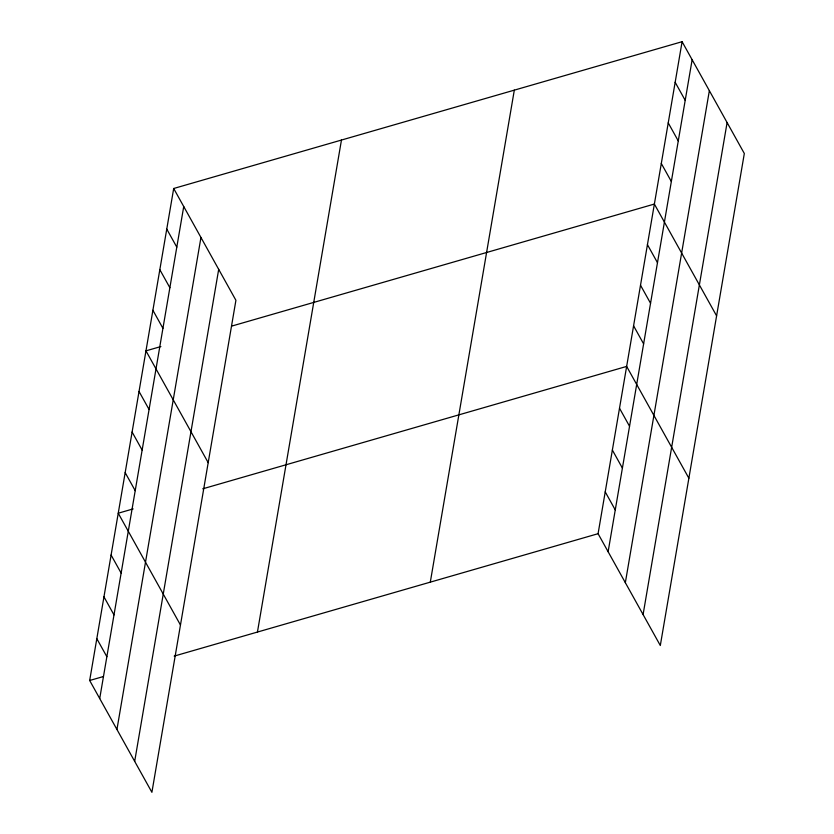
<?xml version="1.0" encoding="UTF-8"?>
<svg xmlns="http://www.w3.org/2000/svg" width="834" height="834" viewBox="0 0 834 834"><rect width="100%" height="100%" fill="white"/><g stroke="black" fill="none" stroke-linecap="round" stroke-linejoin="round"><path stroke-width="1.25" d="M173.691 188.494L235.918 300.303L151.903 792.3L89.676 680.492L173.691 188.494L682.097 41.7L744.324 153.508L660.309 645.506L598.082 533.697L682.097 41.7M99.715 698.538L183.73 206.54M116.937 729.479L200.952 237.482M134.681 761.359L218.696 269.361M257.445 632.047L341.46 140.06M430.302 582.142L514.317 90.145M608.122 551.733L692.137 59.746M625.344 582.685L709.359 90.687M643.087 614.564L727.102 122.567M160.879 346.548L145.96 350.853L208.198 462.661M231.716 326.094L654.367 204.059L716.604 315.867M133.148 508.907L118.24 513.212L180.467 625.02M202.745 488.818L626.647 366.418L688.874 478.226M89.676 680.492L103.343 676.551M174.181 656.097L598.082 533.697M675.165 82.285L685.204 100.33M668.232 122.879L678.271 140.925M661.299 163.464L671.339 181.51M647.434 244.643L657.484 262.689M640.512 285.238L650.551 303.284M633.579 325.823L643.619 343.869M619.506 408.233L629.545 426.278M612.365 450.058L622.404 468.103M605.223 491.872L615.263 509.918M166.758 229.089L176.798 247.135M159.826 269.674L169.865 287.72M152.893 310.269L162.932 328.315M139.028 391.448L149.077 409.494M132.106 432.033L142.145 450.079M125.173 472.628L135.212 490.663M111.099 555.037L121.139 573.073M103.958 596.852L113.997 614.898M96.817 638.677L106.856 656.712"/></g></svg>
